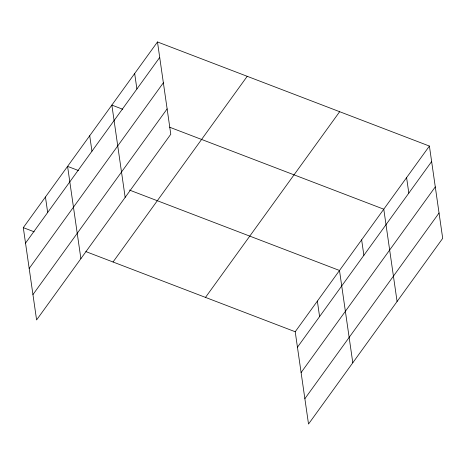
<?xml version="1.0" encoding="UTF-8"?>
<svg xmlns="http://www.w3.org/2000/svg" width="466" height="466" viewBox="0 0 466 466"><rect width="100%" height="100%" fill="white"/><g stroke="black" fill="none" stroke-linecap="round" stroke-linejoin="round"><path stroke-width="0.7" d="M157.479 41.957L170.783 134.249L36.598 319.938L23.3 227.641L157.479 41.957L429.402 146.062L442.7 238.359L308.521 424.043L295.217 331.751L429.402 146.062M25.531 243.118L159.71 57.429M29.183 268.468L163.362 82.779M32.946 294.582L167.125 108.898M113.034 261.997L247.213 76.313M205.489 297.395L339.667 111.706M297.448 347.222L431.632 161.539M301.1 372.573L435.285 186.889M304.869 398.692L439.048 213.009M122.739 109.254L111.857 105.089L125.162 197.38M169.641 127.212L383.78 209.199L397.079 301.49M78.457 170.527L67.582 166.368L80.88 258.659M129.443 190.052L339.498 270.472L352.797 362.769M23.3 227.641L34.175 231.806M85.843 251.588L295.217 331.751M406.591 177.633L408.822 193.105M361.639 239.839L363.87 255.31M317.358 301.112L319.589 316.589M134.668 73.523L136.899 88.994M89.717 135.728L91.948 151.2M45.441 197.001L47.672 212.479"/></g></svg>
